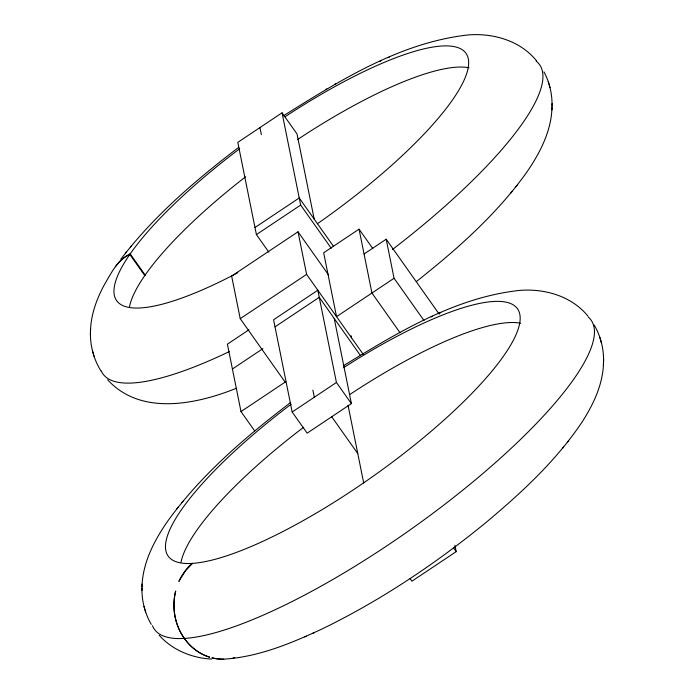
<?xml version="1.0" encoding="UTF-8"?>
<svg xmlns="http://www.w3.org/2000/svg" width="694" height="694" viewBox="0 0 694 694"><rect width="100%" height="100%" fill="white"/><g stroke="black" fill="none" stroke-linecap="round" stroke-linejoin="round"><path stroke-width="1.04" d="M101.055 371.082C93.846 359.596 90.099 345.985 90.454 332.426M90.498 331.073C90.871 314.807 96.605 299.123 104.239 284.939C111.083 273.445 117.295 259.799 130.16 253.891L145.124 275.041M151.257 624.366C144.881 613.366 141.645 600.596 141.966 587.896M142.01 586.534C142.695 562.279 154.554 539.967 168.156 520.5C201.546 474.41 245.381 437.099 290.344 402.72M416.409 281.538C457.138 249.25 496.791 214.385 527.067 171.791C540.071 152.741 551.357 131.01 551.99 107.466M552.034 106.104C552.294 94.271 549.605 82.3 543.94 71.881M223.78 659.161A53.49 48.554 88.5 0 1 211.948 657.825L211.93 657.825A53.507 48.103 86.6 0 0 223.668 659.161C258.55 657.044 291.437 643.199 322.745 628.643C380.798 600.336 434.852 564.196 484.863 523.432C520.951 493.304 556.128 460.955 582.344 421.614C593.596 404.038 602.973 384.155 603.502 362.927M603.546 361.574C603.858 348.865 600.631 336.096 594.255 325.096M90.402 334.942L90.55 328.583M141.914 590.403L142.062 584.044M551.938 109.956L552.086 103.597M603.45 365.417L603.598 359.058M115.43 266.748A53.507 42.75 34.7 0 1 129.813 254.412L130.16 253.891M120.799 259.252C153.86 215.921 195.665 180.145 238.831 147.258M125.371 253.275L126.594 251.757M130.351 247.116L131.522 245.667M176.883 508.737L178.106 507.227M181.854 502.577L183.034 501.137M510.966 192.863L512.146 191.423M515.894 186.773L517.117 185.263M562.478 448.333L563.649 446.884M567.406 442.243L568.629 440.725M314.2 219.113L297.023 133.959L282.05 112.818L237.808 142.357L256.407 234.607L268.882 252.226M254.976 227.511L299.227 197.972L333.536 246.431M256.407 234.607L300.658 205.068L282.05 112.818M328.574 274.963L298.012 231.787L231.64 276.091L240.228 318.667L285.139 382.108M372.782 248.547L359.058 229.159L323.664 252.79L336.538 316.655L394.062 278.259L386.194 239.23L364.072 253.995M240.228 318.667L306.601 274.364L298.012 231.787M248.929 329.789L227.406 344.163L240.992 411.577L254.715 430.957M275.006 326.857L319.257 297.318L360.429 355.475M232.412 369L262.905 348.64M240.992 411.577L285.841 381.639M292.174 412.01L336.425 382.472L317.826 290.222L273.575 319.761L292.174 412.01L307.147 433.16L351.398 403.622L334.23 318.468M454.926 545.337L456.192 551.643L411.95 581.182L410.076 578.544M283.412 115.811C340.112 80.357 400.1 42.586 467.982 34.952C493.018 32.852 520.257 40.616 536.471 60.734M343.313 365.799C397.593 332.608 454.934 297.448 519.485 290.422C544.53 288.314 571.769 296.078 587.983 316.195M326.041 89.379L326.813 88.936M335.081 84.234L335.948 83.74M379.661 61.419L381.067 60.794M387.851 57.767L389.351 57.099M431.165 316.88L432.579 316.264M439.363 313.228L440.855 312.569M304.649 636.901L306.149 636.233M312.933 633.206L314.339 632.581M236.35 388.284C196.228 404.455 140.691 416.079 107.639 379.765M233.227 657.912L234.772 657.496M211.523 659.066C191.926 658.077 172.32 650.052 159.152 635.227M386.194 239.23L439.215 314.122M394.062 278.259L424.008 320.55M400.004 332.678L371.941 293.024L359.058 229.159M300.658 205.068L331.22 248.244M306.601 274.364L363.361 354.547M336.425 382.472L351.398 403.622M453.703 548.121L456.192 551.643M331.585 416.582L357.783 453.581M129.813 254.412L144.786 275.561M548.312 81.857L549.032 84.295M549.275 85.128L549.986 87.557M599.824 337.319L600.544 339.756M600.787 340.598L601.498 343.018M92.502 350.982L93.213 353.402M93.456 354.244L94.176 356.681M144.014 606.443L144.725 608.872M144.968 609.705L145.688 612.143M351.095 335.723L351.511 337.805M348.032 405.227L363.717 483.024M259.929 127.583L261.36 134.679M312.873 390.141L314.304 397.237M588.295 317.089A267.52 66.589 -35.3 0 1 458.257 493.79A267.52 66.589 -35.3 0 1 184.378 638.428L178.87 638.575A267.52 66.589 -35.3 0 1 152.48 625.719M285.069 116.748A214.012 53.273 -35.3 0 1 467.921 57.333A214.012 53.273 -35.3 0 1 317.462 223.702M237.825 272.707A214.012 53.273 -35.3 0 1 113.946 290.855A214.012 53.273 -35.3 0 1 239.69 148.724M536.132 61.089A267.52 66.589 -35.3 0 1 392.327 249.588M229.567 351.468A267.52 66.589 -35.3 0 1 101.298 371.03M129.518 306.661A214.012 53.273 -35.3 0 1 133.578 294.698L135.772 290.239A214.012 53.273 -35.3 0 1 245.572 176.823M297.431 139.615A214.012 53.273 -35.3 0 1 469.066 67.752M343.547 367.69A214.012 53.273 -35.3 0 1 504.182 355.172A214.012 53.273 -35.3 0 1 209.362 560.735A214.012 53.273 -35.3 0 1 291.194 404.186M181.03 562.123A214.012 53.273 -35.3 0 1 303.677 427.226M349.811 394.504A214.012 53.273 -35.3 0 1 520.578 323.222M180.214 579.134L178.879 581.459A53.507 48.103 86.6 0 1 192.117 563.398L192.559 563.381L185.68 570.589L180.214 579.134M175.686 591.219L175.565 591.219A53.507 48.103 86.6 0 0 173.942 604.17L174.099 609.419A53.507 48.103 86.6 0 0 207.367 656.411L209.64 657.183A53.49 48.554 88.5 0 1 173.977 606.816A53.499 48.554 88.5 0 1 175.686 591.219"/></g></svg>
